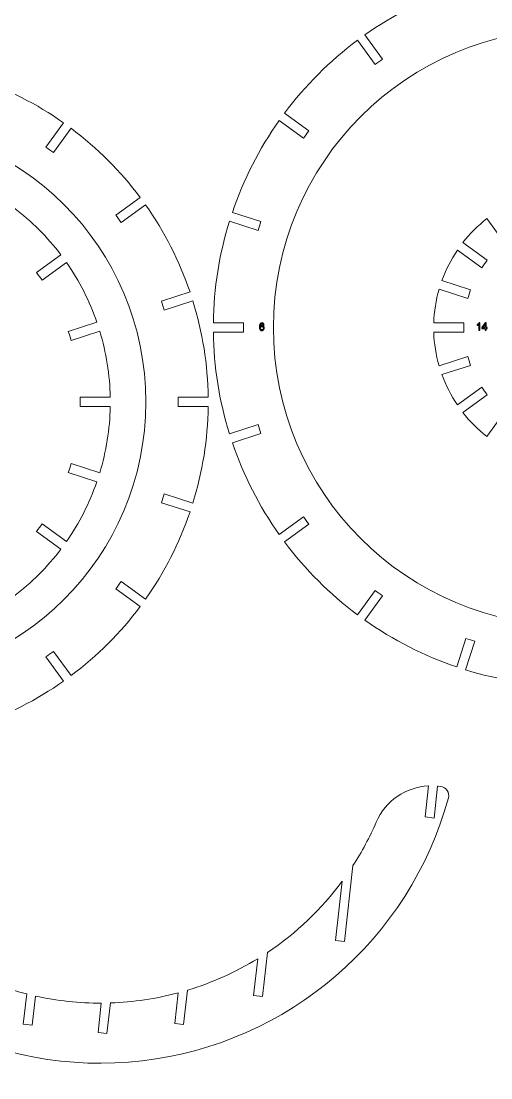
# Model space of a CAD drawing. Header units: millimetres. Extents: x -5830 to -1938, y -580 to 2011.
# Drawn here: x -3794.7 to -3638.5, y -580 to -228.4 of the extents above; entities that cross this region are included whole.
import ezdxf

# ---------------------------------------------------------------- set-up
doc = ezdxf.new("R2010")
doc.units = ezdxf.units.MM
doc.header["$MEASUREMENT"] = 0
doc.layers.add('layer 1', color=7, linetype='Continuous')

msp = doc.modelspace()

# ---------------------------------------------------------------- linework, layer by layer
at = {"layer": 'layer 1', "lineweight": 9}
for points in [[(-3649.8732, -217.3941), (-3660.7386, -221.0812), (-3671.0149, -226.3173), (-3680.3844, -232.9403)], [(-3682.8923, -234.7624), (-3692.0865, -241.6267), (-3700.2418, -249.782), (-3707.1061, -258.9762)], [(-3677.0139, -242.8533), (-3677.0139, -242.8533), (-3682.8923, -234.7624), (-3682.8923, -234.7624)], [(-3674.506, -241.0312), (-3674.506, -241.0312), (-3680.3844, -232.9403), (-3680.3844, -232.9403)], [(-3674.506, -241.0312), (-3675.3505, -241.6267), (-3676.1866, -242.2341), (-3677.0139, -242.8533)], [(-3780.6211, -262.2146), (-3789.5177, -255.9344), (-3799.2705, -250.9651), (-3809.5805, -247.459)], [(-3699.0152, -264.8546), (-3699.0152, -264.8546), (-3707.1061, -258.9762), (-3707.1061, -258.9762)], [(-3786.4995, -270.3056), (-3786.4995, -270.3056), (-3780.6211, -262.2146), (-3780.6211, -262.2146)], [(-3708.9282, -261.4841), (-3715.5512, -270.8536), (-3720.7873, -281.1298), (-3724.4745, -291.9952)], [(-3700.8373, -267.3625), (-3700.8373, -267.3625), (-3708.9282, -261.4841), (-3708.9282, -261.4841)], [(-3783.9916, -272.1277), (-3783.9916, -272.1277), (-3778.1131, -264.0367), (-3778.1131, -264.0367)], [(-3755.1308, -287.019), (-3761.6513, -278.2969), (-3769.3911, -270.5572), (-3778.1131, -264.0367)], [(-3699.0152, -264.8546), (-3699.6344, -265.6819), (-3700.2418, -266.518), (-3700.8373, -267.3625)], [(-3783.9916, -272.1277), (-3784.8185, -271.5079), (-3785.6545, -270.9004), (-3786.4995, -270.3056)], [(-3763.2218, -292.8974), (-3763.2218, -292.8974), (-3755.1308, -287.019), (-3755.1308, -287.019)], [(-3781.4766, -306.1603), (-3785.984, -300.1993), (-3791.2935, -294.8898), (-3797.2545, -290.3824)], [(-3761.3997, -295.4054), (-3761.3997, -295.4054), (-3753.3087, -289.5269), (-3753.3087, -289.5269)], [(-3738.5531, -318.4864), (-3742.0592, -308.1763), (-3747.0285, -298.4235), (-3753.3087, -289.5269)], [(-3761.3997, -295.4054), (-3761.9945, -294.5604), (-3762.602, -293.7243), (-3763.2218, -292.8974)], [(-3725.4324, -294.9435), (-3728.8359, -305.901), (-3730.6401, -317.2924), (-3730.7893, -328.7653)], [(-3715.921, -298.0339), (-3715.921, -298.0339), (-3725.4324, -294.9435), (-3725.4324, -294.9435)], [(-3714.963, -295.0856), (-3714.963, -295.0856), (-3724.4745, -291.9952), (-3724.4745, -291.9952)], [(-3714.963, -295.0856), (-3715.2963, -296.0638), (-3715.6156, -297.0467), (-3715.921, -298.0339)], [(-3639.8105, -294.0593), (-3642.7959, -296.386), (-3645.4824, -299.0726), (-3647.8091, -302.0579)], [(-3633.9284, -302.1554), (-3633.9284, -302.1554), (-3639.8105, -294.0593), (-3639.8105, -294.0593)], [(-3639.7131, -307.94), (-3639.7131, -307.94), (-3647.8091, -302.0579), (-3647.8091, -302.0579)], [(-3649.6312, -304.5658), (-3651.7515, -307.7012), (-3653.4763, -311.0864), (-3654.7666, -314.6446)], [(-3641.5352, -310.448), (-3641.5352, -310.448), (-3649.6312, -304.5658), (-3649.6312, -304.5658)], [(-3789.5684, -312.0394), (-3789.5684, -312.0394), (-3781.4766, -306.1603), (-3781.4766, -306.1603)], [(-3787.7463, -314.5473), (-3787.7463, -314.5473), (-3779.6544, -308.6682), (-3779.6544, -308.6682)], [(-3769.5244, -328.5495), (-3771.9691, -321.4874), (-3775.3781, -314.7971), (-3779.6544, -308.6682)], [(-3639.7131, -307.94), (-3640.3562, -308.7494), (-3640.9641, -309.5862), (-3641.5352, -310.448)], [(-3787.7463, -314.5473), (-3788.3354, -313.6982), (-3788.9429, -312.862), (-3789.5684, -312.0394)], [(-3645.2492, -317.737), (-3645.2492, -317.737), (-3654.7666, -314.6446), (-3654.7666, -314.6446)], [(-3748.0646, -321.5768), (-3748.0646, -321.5768), (-3738.5531, -318.4864), (-3738.5531, -318.4864)], [(-3655.7246, -317.5929), (-3656.7722, -321.23), (-3657.3665, -324.9825), (-3657.4941, -328.7653)], [(-3646.2071, -320.6853), (-3646.2071, -320.6853), (-3655.7246, -317.5929), (-3655.7246, -317.5929)], [(-3645.2492, -317.737), (-3645.6107, -318.7056), (-3645.9303, -319.6893), (-3646.2071, -320.6853)], [(-3747.1067, -324.5251), (-3747.4113, -323.5376), (-3747.7306, -322.5548), (-3748.0646, -321.5768)], [(-3747.1067, -324.5251), (-3747.1067, -324.5251), (-3737.5951, -321.4346), (-3737.5951, -321.4346)], [(-3732.5108, -353.5364), (-3732.6593, -342.6475), (-3734.3715, -331.8365), (-3737.5951, -321.4346)], [(-3779.0369, -331.6404), (-3779.0369, -331.6404), (-3769.5244, -328.5495), (-3769.5244, -328.5495)], [(-3720.7883, -328.7653), (-3720.7883, -328.7653), (-3730.7893, -328.7653), (-3730.7893, -328.7653)], [(-3720.7883, -328.7653), (-3720.803, -329.7986), (-3720.803, -330.8321), (-3720.7883, -331.8653)], [(-3647.4869, -328.7653), (-3647.4869, -328.7653), (-3657.4941, -328.7653), (-3657.4941, -328.7653)], [(-3647.4869, -328.7653), (-3647.5314, -329.7982), (-3647.5314, -330.8325), (-3647.4869, -331.8653)], [(-3778.079, -334.5886), (-3778.3768, -333.599), (-3778.6962, -332.616), (-3779.0369, -331.6404)], [(-3778.079, -334.5886), (-3778.079, -334.5886), (-3768.5664, -331.4978), (-3768.5664, -331.4978)], [(-3765.0759, -353.5364), (-3765.2187, -346.0645), (-3766.3933, -338.6482), (-3768.5664, -331.4978)], [(-3720.7883, -331.8653), (-3720.7883, -331.8653), (-3730.7893, -331.8653), (-3730.7893, -331.8653)], [(-3730.7893, -331.8653), (-3730.6401, -343.3383), (-3728.8359, -354.7297), (-3725.4324, -365.6872)], [(-3647.4869, -331.8653), (-3647.4869, -331.8653), (-3657.4941, -331.8653), (-3657.4941, -331.8653)], [(-3657.4941, -331.8653), (-3657.3665, -335.6481), (-3656.7722, -339.4007), (-3655.7246, -343.0378)], [(-3646.2071, -339.9454), (-3646.2071, -339.9454), (-3655.7246, -343.0378), (-3655.7246, -343.0378)], [(-3646.2071, -339.9454), (-3645.9303, -340.9414), (-3645.6107, -341.9251), (-3645.2492, -342.8936)], [(-3645.2492, -342.8936), (-3645.2492, -342.8936), (-3654.7666, -345.986), (-3654.7666, -345.986)], [(-3654.7666, -345.986), (-3653.4763, -349.5443), (-3651.7515, -352.9295), (-3649.6312, -356.0648)], [(-3641.5352, -350.1827), (-3641.5352, -350.1827), (-3649.6312, -356.0648), (-3649.6312, -356.0648)], [(-3641.5352, -350.1827), (-3640.9641, -351.0445), (-3640.3562, -351.8813), (-3639.7131, -352.6907)], [(-3775.078, -353.5364), (-3775.078, -353.5364), (-3765.0759, -353.5364), (-3765.0759, -353.5364)], [(-3775.078, -356.6364), (-3775.0554, -355.6033), (-3775.0554, -354.5699), (-3775.0779, -353.5368)], [(-3742.5117, -353.5364), (-3742.5117, -353.5364), (-3732.5108, -353.5364), (-3732.5108, -353.5364)], [(-3742.5117, -356.6364), (-3742.4963, -355.6033), (-3742.4963, -354.5701), (-3742.5117, -353.537)], [(-3639.7131, -352.6907), (-3639.7131, -352.6907), (-3647.8091, -358.5728), (-3647.8091, -358.5728)], [(-3775.078, -356.6364), (-3775.078, -356.6364), (-3765.0759, -356.6364), (-3765.0759, -356.6364)], [(-3768.5664, -378.675), (-3766.3933, -371.5247), (-3765.2187, -364.1083), (-3765.0759, -356.6364)], [(-3742.5117, -356.6364), (-3742.5117, -356.6364), (-3732.5108, -356.6364), (-3732.5108, -356.6364)], [(-3737.5951, -388.7382), (-3734.3715, -378.3364), (-3732.6593, -367.5253), (-3732.5108, -356.6364)], [(-3647.8091, -358.5728), (-3645.4824, -361.5581), (-3642.7959, -364.2447), (-3639.8105, -366.5714)], [(-3633.9284, -358.4753), (-3633.9284, -358.4753), (-3639.8105, -366.5714), (-3639.8105, -366.5714)], [(-3715.921, -362.5968), (-3715.921, -362.5968), (-3725.4324, -365.6872), (-3725.4324, -365.6872)], [(-3714.963, -365.545), (-3714.963, -365.545), (-3724.4745, -368.6355), (-3724.4745, -368.6355)], [(-3715.921, -362.5968), (-3715.6156, -363.584), (-3715.2963, -364.5669), (-3714.963, -365.545)], [(-3724.4745, -368.6355), (-3720.7873, -379.5008), (-3715.5512, -389.7772), (-3708.9282, -399.1466)], [(-3779.0369, -378.5325), (-3778.6962, -377.5568), (-3778.3768, -376.5738), (-3778.079, -375.5842)], [(-3778.079, -375.5842), (-3778.079, -375.5842), (-3768.5664, -378.675), (-3768.5664, -378.675)], [(-3779.0369, -378.5325), (-3779.0369, -378.5325), (-3769.5244, -381.6233), (-3769.5244, -381.6233)], [(-3779.6544, -401.5046), (-3775.3781, -395.3758), (-3771.9691, -388.6854), (-3769.5244, -381.6233)], [(-3748.0646, -388.596), (-3747.7306, -387.6181), (-3747.4113, -386.6352), (-3747.1067, -385.6477)], [(-3747.1067, -385.6477), (-3747.1067, -385.6477), (-3737.5951, -388.7382), (-3737.5951, -388.7382)], [(-3748.0646, -388.596), (-3748.0646, -388.596), (-3738.5531, -391.6865), (-3738.5531, -391.6865)], [(-3753.3087, -420.6459), (-3747.0285, -411.7493), (-3742.0592, -401.9965), (-3738.5531, -391.6865)], [(-3700.8373, -393.2682), (-3700.8373, -393.2682), (-3708.9282, -399.1466), (-3708.9282, -399.1466)], [(-3700.8373, -393.2682), (-3700.2418, -394.1128), (-3699.6344, -394.9489), (-3699.0152, -395.7762)], [(-3789.5684, -398.1335), (-3788.9429, -397.3108), (-3788.3354, -396.4746), (-3787.7463, -395.6255)], [(-3787.7463, -395.6255), (-3787.7463, -395.6255), (-3779.6544, -401.5046), (-3779.6544, -401.5046)], [(-3699.0152, -395.7762), (-3699.0152, -395.7762), (-3707.1061, -401.6546), (-3707.1061, -401.6546)], [(-3789.5684, -398.1335), (-3789.5684, -398.1335), (-3781.4766, -404.0125), (-3781.4766, -404.0125)], [(-3797.2545, -419.7904), (-3791.2935, -415.283), (-3785.984, -409.9735), (-3781.4766, -404.0125)], [(-3707.1061, -401.6546), (-3700.2418, -410.8488), (-3692.0865, -419.0041), (-3682.8923, -425.8684)], [(-3763.2218, -417.2754), (-3762.602, -416.4486), (-3761.9945, -415.6125), (-3761.3997, -414.7675)], [(-3761.3997, -414.7675), (-3761.3997, -414.7675), (-3753.3087, -420.6459), (-3753.3087, -420.6459)], [(-3763.2218, -417.2754), (-3763.2218, -417.2754), (-3755.1308, -423.1539), (-3755.1308, -423.1539)], [(-3677.0139, -417.7775), (-3677.0139, -417.7775), (-3682.8923, -425.8684), (-3682.8923, -425.8684)], [(-3677.0139, -417.7775), (-3676.1866, -418.3967), (-3675.3505, -419.0041), (-3674.506, -419.5996)], [(-3674.506, -419.5996), (-3674.506, -419.5996), (-3680.3844, -427.6905), (-3680.3844, -427.6905)], [(-3778.1131, -446.1362), (-3769.3911, -439.6157), (-3761.6513, -431.8759), (-3755.1308, -423.1539)], [(-3680.3844, -427.6905), (-3671.0149, -434.3135), (-3660.7386, -439.5495), (-3649.8732, -443.2367)], [(-3646.7828, -433.7253), (-3646.7828, -433.7253), (-3649.8732, -443.2367), (-3649.8732, -443.2367)], [(-3643.8345, -434.6832), (-3643.8345, -434.6832), (-3646.9249, -444.1947), (-3646.9249, -444.1947)], [(-3646.7828, -433.7253), (-3645.8046, -434.0585), (-3644.8217, -434.3779), (-3643.8345, -434.6832)], [(-3786.4995, -439.8673), (-3785.6545, -439.2725), (-3784.8185, -438.665), (-3783.9916, -438.0452)], [(-3783.9916, -438.0452), (-3783.9916, -438.0452), (-3778.1131, -446.1362), (-3778.1131, -446.1362)], [(-3786.4995, -439.8673), (-3786.4995, -439.8673), (-3780.6211, -447.9583), (-3780.6211, -447.9583)], [(-3646.9249, -444.1947), (-3635.9674, -447.5982), (-3624.576, -449.4024), (-3613.1031, -449.5515)], [(-3809.5805, -462.7139), (-3799.2705, -459.2078), (-3789.5177, -454.2385), (-3780.6211, -447.9583)], [(-3659.2162, -482.8028), (-3666.829, -483.1721), (-3673.5701, -487.8363), (-3676.5994, -494.8302)], [(-3659.2162, -482.8028), (-3666.829, -483.1721), (-3673.5701, -487.8363), (-3676.5994, -494.8302)], [(-3660.3893, -493.1618), (-3660.3893, -493.1618), (-3659.2162, -482.8028), (-3659.2162, -482.8028)], [(-3660.3893, -493.1618), (-3660.3893, -493.1618), (-3659.2162, -482.8028), (-3659.2162, -482.8028)], [(-3657.4084, -493.4994), (-3657.4084, -493.4994), (-3656.2061, -482.8837), (-3656.2061, -482.8837)], [(-3657.4084, -493.4994), (-3657.4084, -493.4994), (-3656.2061, -482.8837), (-3656.2061, -482.8837)], [(-3655.9963, -482.9063), (-3656.0662, -482.8984), (-3656.1362, -482.8909), (-3656.2061, -482.8837)], [(-3655.9963, -482.9063), (-3656.0662, -482.8984), (-3656.1362, -482.8909), (-3656.2061, -482.8837)], [(-3655.9963, -482.9063), (-3655.9963, -482.9063), (-3655.1769, -482.9991), (-3655.1769, -482.9991)], [(-3655.9963, -482.9063), (-3655.9963, -482.9063), (-3655.1769, -482.9991), (-3655.1769, -482.9991)], [(-3684.3627, -509.3452), (-3681.3805, -504.7285), (-3678.7839, -499.8737), (-3676.5994, -494.8302)], [(-3684.3627, -509.3452), (-3681.3805, -504.7285), (-3678.7839, -499.8737), (-3676.5994, -494.8302)], [(-3657.4084, -493.4994), (-3657.4084, -493.4994), (-3660.3893, -493.1618), (-3660.3893, -493.1618)], [(-3657.4084, -493.4994), (-3657.4084, -493.4994), (-3660.3893, -493.1618), (-3660.3893, -493.1618)], [(-3687.2202, -534.5768), (-3687.2202, -534.5768), (-3684.3627, -509.3452), (-3684.3627, -509.3452)], [(-3687.2202, -534.5768), (-3687.2202, -534.5768), (-3684.3627, -509.3452), (-3684.3627, -509.3452)], [(-3712.7931, -538.2242), (-3703.219, -531.8251), (-3694.8222, -523.8203), (-3687.9728, -514.563)], [(-3712.7931, -538.2242), (-3703.219, -531.8251), (-3694.8222, -523.8203), (-3687.9728, -514.563)], [(-3690.2012, -534.2392), (-3690.2012, -534.2392), (-3687.9728, -514.563), (-3687.9728, -514.563)], [(-3690.2012, -534.2392), (-3690.2012, -534.2392), (-3687.9728, -514.563), (-3687.9728, -514.563)], [(-3687.2202, -534.5768), (-3687.2202, -534.5768), (-3690.2012, -534.2392), (-3690.2012, -534.2392)], [(-3687.2202, -534.5768), (-3687.2202, -534.5768), (-3690.2012, -534.2392), (-3690.2012, -534.2392)], [(-3739.3762, -550.792), (-3731.1838, -548.3109), (-3723.3438, -544.7881), (-3716.0485, -540.3102)], [(-3739.3762, -550.792), (-3731.1838, -548.3109), (-3723.3438, -544.7881), (-3716.0485, -540.3102)], [(-3717.4382, -552.5808), (-3717.4382, -552.5808), (-3716.0485, -540.3102), (-3716.0485, -540.3102)], [(-3717.4382, -552.5808), (-3717.4382, -552.5808), (-3716.0485, -540.3102), (-3716.0485, -540.3102)], [(-3714.4573, -552.9184), (-3714.4573, -552.9184), (-3712.7931, -538.2242), (-3712.7931, -538.2242)], [(-3714.4573, -552.9184), (-3714.4573, -552.9184), (-3712.7931, -538.2242), (-3712.7931, -538.2242)], [(-3814.0884, -544.0178), (-3807.3383, -547.4885), (-3800.215, -550.1795), (-3792.8561, -552.0386)], [(-3814.0884, -544.0178), (-3807.3383, -547.4885), (-3800.215, -550.1795), (-3792.8561, -552.0386)], [(-3765.0158, -555.029), (-3757.4063, -554.7742), (-3749.8508, -553.6513), (-3742.4961, -551.6819)], [(-3765.0158, -555.029), (-3757.4063, -554.7742), (-3749.8508, -553.6513), (-3742.4961, -551.6819)], [(-3743.6456, -561.832), (-3743.6456, -561.832), (-3742.4961, -551.6819), (-3742.4961, -551.6819)], [(-3743.6456, -561.832), (-3743.6456, -561.832), (-3742.4961, -551.6819), (-3742.4961, -551.6819)], [(-3740.6647, -562.1696), (-3740.6647, -562.1696), (-3739.3762, -550.792), (-3739.3762, -550.792)], [(-3740.6647, -562.1696), (-3740.6647, -562.1696), (-3739.3762, -550.792), (-3739.3762, -550.792)], [(-3793.9986, -562.1262), (-3793.9986, -562.1262), (-3792.8561, -552.0386), (-3792.8561, -552.0386)], [(-3793.9986, -562.1262), (-3793.9986, -562.1262), (-3792.8561, -552.0386), (-3792.8561, -552.0386)], [(-3791.0176, -562.4637), (-3791.0176, -562.4637), (-3789.9158, -552.7344), (-3789.9158, -552.7344)], [(-3791.0176, -562.4637), (-3791.0176, -562.4637), (-3789.9158, -552.7344), (-3789.9158, -552.7344)], [(-3789.9158, -552.7344), (-3782.7329, -554.3199), (-3775.397, -555.108), (-3768.0413, -555.0844)], [(-3789.9158, -552.7344), (-3782.7329, -554.3199), (-3775.397, -555.108), (-3768.0413, -555.0844)], [(-3769.1423, -564.8061), (-3769.1423, -564.8061), (-3768.0413, -555.0844), (-3768.0413, -555.0844)], [(-3769.1423, -564.8061), (-3769.1423, -564.8061), (-3768.0413, -555.0844), (-3768.0413, -555.0844)], [(-3766.1613, -565.1436), (-3766.1613, -565.1436), (-3765.0158, -555.029), (-3765.0158, -555.029)], [(-3766.1613, -565.1436), (-3766.1613, -565.1436), (-3765.0158, -555.029), (-3765.0158, -555.029)], [(-3714.4573, -552.9184), (-3714.4573, -552.9184), (-3717.4382, -552.5808), (-3717.4382, -552.5808)], [(-3714.4573, -552.9184), (-3714.4573, -552.9184), (-3717.4382, -552.5808), (-3717.4382, -552.5808)], [(-3793.9986, -562.1262), (-3793.9986, -562.1262), (-3791.0176, -562.4637), (-3791.0176, -562.4637)], [(-3793.9986, -562.1262), (-3793.9986, -562.1262), (-3791.0176, -562.4637), (-3791.0176, -562.4637)], [(-3740.6647, -562.1696), (-3740.6647, -562.1696), (-3743.6456, -561.832), (-3743.6456, -561.832)], [(-3740.6647, -562.1696), (-3740.6647, -562.1696), (-3743.6456, -561.832), (-3743.6456, -561.832)], [(-3766.1613, -565.1436), (-3766.1613, -565.1436), (-3769.1423, -564.8061), (-3769.1423, -564.8061)], [(-3766.1613, -565.1436), (-3766.1613, -565.1436), (-3769.1423, -564.8061), (-3769.1423, -564.8061)]]:
    msp.add_open_spline(points, degree=3, dxfattribs=at)
for points, knots in [([(-3512.2671, -330.3153), (-3512.2671, -275.4813), (-3556.7189, -231.0295), (-3611.5529, -231.0294), (-3611.5529, -231.0294), (-3666.387, -231.0294), (-3710.8389, -275.481), (-3710.8391, -330.3151), (-3710.8391, -330.3151), (-3710.8392, -385.1492), (-3666.3876, -429.6011), (-3611.5535, -429.6013), (-3611.5535, -429.6013), (-3556.7194, -429.6015), (-3512.2674, -385.15), (-3512.2671, -330.3159)], [0, 0, 0, 0, 0.2, 0.2, 0.2, 0.2, 0.4, 0.4, 0.4, 0.4, 0.6, 0.6, 0.6, 0.6, 1, 1, 1, 1]), ([(-3753.249, -355.0864), (-3753.249, -303.7618), (-3794.8558, -262.155), (-3846.1805, -262.1549), (-3846.1805, -262.1549), (-3897.5051, -262.1549), (-3939.112, -303.7615), (-3939.1122, -355.0862), (-3939.1122, -355.0862), (-3939.1123, -406.4108), (-3897.5056, -448.0178), (-3846.181, -448.018), (-3846.181, -448.018), (-3794.8563, -448.0182), (-3753.2493, -406.4115), (-3753.249, -355.0869)], [0, 0, 0, 0, 0.2, 0.2, 0.2, 0.2, 0.4, 0.4, 0.4, 0.4, 0.6, 0.6, 0.6, 0.6, 1, 1, 1, 1]), ([(-3652.621, -486.7723), (-3652.3896, -485.9271), (-3652.5393, -485.023), (-3653.0307, -484.2976), (-3653.0307, -484.2976), (-3653.5221, -483.5721), (-3654.3062, -483.0977), (-3655.1769, -482.9991)], [0, 0, 0, 0, 0.33333333, 0.33333333, 0.33333333, 0.33333333, 1, 1, 1, 1]), ([(-3652.621, -486.7723), (-3652.3896, -485.9271), (-3652.5393, -485.023), (-3653.0307, -484.2976), (-3653.0307, -484.2976), (-3653.5221, -483.5721), (-3654.3062, -483.0977), (-3655.1769, -482.9991)], [0, 0, 0, 0, 0.33333333, 0.33333333, 0.33333333, 0.33333333, 1, 1, 1, 1]), ([(-3873.6811, -512.5985), (-3850.2269, -555.5479), (-3803.0424, -579.9528), (-3754.4368, -574.2743), (-3754.4368, -574.2743), (-3705.8313, -568.5958), (-3665.5431, -533.9715), (-3652.621, -486.7723)], [0, 0, 0, 0, 0.33333333, 0.33333333, 0.33333333, 0.33333333, 1, 1, 1, 1]), ([(-3873.6811, -512.5985), (-3850.2269, -555.5479), (-3803.0424, -579.9528), (-3754.4368, -574.2743), (-3754.4368, -574.2743), (-3705.8313, -568.5958), (-3665.5431, -533.9715), (-3652.621, -486.7723)], [0, 0, 0, 0, 0.33333333, 0.33333333, 0.33333333, 0.33333333, 1, 1, 1, 1])]:
    msp.add_open_spline(points, degree=3, knots=knots, dxfattribs=at)
at = {"layer": 'layer 1'}
for points, knots in [([(-3713.8915, -329.4071), (-3713.8915, -329.4071), (-3714.1936, -329.4314), (-3714.1936, -329.4314), (-3714.1936, -329.4314), (-3714.2208, -329.3117), (-3714.2595, -329.2243), (-3714.3099, -329.1699), (-3714.3099, -329.1699), (-3714.3926, -329.0825), (-3714.4951, -329.0391), (-3714.6166, -329.0391), (-3714.6166, -329.0391), (-3714.7144, -329.0391), (-3714.8012, -329.0663), (-3714.8758, -329.1207), (-3714.8758, -329.1207), (-3714.9719, -329.1907), (-3715.0471, -329.2926), (-3715.1033, -329.4268), (-3715.1033, -329.4268), (-3715.1588, -329.5617), (-3715.1878, -329.7532), (-3715.1901, -330.0015), (-3715.1901, -330.0015), (-3715.1166, -329.8898), (-3715.0263, -329.8064), (-3714.9198, -329.7526), (-3714.9198, -329.7526), (-3714.8133, -329.6982), (-3714.7022, -329.671), (-3714.5853, -329.671), (-3714.5853, -329.671), (-3714.3816, -329.671), (-3714.208, -329.7463), (-3714.0645, -329.8961), (-3714.0645, -329.8961), (-3713.9216, -330.046), (-3713.8498, -330.2393), (-3713.8498, -330.4772), (-3713.8498, -330.4772), (-3713.8498, -330.6334), (-3713.8834, -330.7781), (-3713.9505, -330.9123), (-3713.9505, -330.9123), (-3714.0182, -331.0466), (-3714.1102, -331.149), (-3714.2283, -331.2202), (-3714.2283, -331.2202), (-3714.3458, -331.2914), (-3714.4794, -331.3273), (-3714.6287, -331.3273), (-3714.6287, -331.3273), (-3714.8828, -331.3273), (-3715.0905, -331.2335), (-3715.2514, -331.0466), (-3715.2514, -331.0466), (-3715.4117, -330.8597), (-3715.4922, -330.5512), (-3715.4922, -330.1218), (-3715.4922, -330.1218), (-3715.4922, -329.6415), (-3715.403, -329.292), (-3715.2254, -329.0738), (-3715.2254, -329.0738), (-3715.0703, -328.884), (-3714.8614, -328.7891), (-3714.5981, -328.7891), (-3714.5981, -328.7891), (-3714.4025, -328.7891), (-3714.2416, -328.8441), (-3714.1166, -328.9534), (-3714.1166, -328.9534), (-3713.9916, -329.0628), (-3713.9164, -329.2139), (-3713.8915, -329.4071)], [0, 0, 0, 0, 0.05, 0.05, 0.05, 0.05, 0.1, 0.1, 0.1, 0.1, 0.15, 0.15, 0.15, 0.15, 0.2, 0.2, 0.2, 0.2, 0.25, 0.25, 0.25, 0.25, 0.3, 0.3, 0.3, 0.3, 0.35, 0.35, 0.35, 0.35, 0.4, 0.4, 0.4, 0.4, 0.45, 0.45, 0.45, 0.45, 0.5, 0.5, 0.5, 0.5, 0.55, 0.55, 0.55, 0.55, 0.6, 0.6, 0.6, 0.6, 0.65, 0.65, 0.65, 0.65, 0.7, 0.7, 0.7, 0.7, 0.75, 0.75, 0.75, 0.75, 0.8, 0.8, 0.8, 0.8, 0.85, 0.85, 0.85, 0.85, 0.9, 0.9, 0.9, 0.9, 1, 1, 1, 1]), ([(-3715.1415, -330.48), (-3715.1415, -330.5854), (-3715.1189, -330.6861), (-3715.0743, -330.7821), (-3715.0743, -330.7821), (-3715.0298, -330.8782), (-3714.9673, -330.9511), (-3714.888, -331.0015), (-3714.888, -331.0015), (-3714.8081, -331.0518), (-3714.7236, -331.0773), (-3714.6339, -331.0773), (-3714.6339, -331.0773), (-3714.5037, -331.0773), (-3714.3926, -331.0252), (-3714.3006, -330.921), (-3714.3006, -330.921), (-3714.2086, -330.8169), (-3714.1623, -330.6757), (-3714.1623, -330.4968), (-3714.1623, -330.4968), (-3714.1623, -330.325), (-3714.208, -330.1895), (-3714.2989, -330.0906), (-3714.2989, -330.0906), (-3714.3897, -329.9916), (-3714.5055, -329.9419), (-3714.6461, -329.9419), (-3714.6461, -329.9419), (-3714.7838, -329.9419), (-3714.9013, -329.9916), (-3714.9974, -330.0906), (-3714.9974, -330.0906), (-3715.0934, -330.1895), (-3715.1415, -330.3192), (-3715.1415, -330.48)], [0, 0, 0, 0, 0.1, 0.1, 0.1, 0.1, 0.2, 0.2, 0.2, 0.2, 0.3, 0.3, 0.3, 0.3, 0.4, 0.4, 0.4, 0.4, 0.5, 0.5, 0.5, 0.5, 0.6, 0.6, 0.6, 0.6, 0.7, 0.7, 0.7, 0.7, 0.8, 0.8, 0.8, 0.8, 1, 1, 1, 1]), ([(-3642.1709, -331.2224), (-3642.1709, -331.2224), (-3642.4765, -331.2224), (-3642.4765, -331.2224), (-3642.4765, -331.2224), (-3642.4765, -331.2224), (-3642.4765, -329.2768), (-3642.4765, -329.2768), (-3642.4765, -329.2768), (-3642.55, -329.3474), (-3642.6466, -329.4174), (-3642.7658, -329.4875), (-3642.7658, -329.4875), (-3642.8851, -329.5575), (-3642.9927, -329.6101), (-3643.0876, -329.6449), (-3643.0876, -329.6449), (-3643.0876, -329.6449), (-3643.0876, -329.3497), (-3643.0876, -329.3497), (-3643.0876, -329.3497), (-3642.9169, -329.2699), (-3642.7676, -329.1726), (-3642.6397, -329.0581), (-3642.6397, -329.0581), (-3642.5118, -328.9441), (-3642.4209, -328.8335), (-3642.3677, -328.7259), (-3642.3677, -328.7259), (-3642.3677, -328.7259), (-3642.1709, -328.7259), (-3642.1709, -328.7259), (-3642.1709, -328.7259), (-3642.1709, -328.7259), (-3642.1709, -331.2224), (-3642.1709, -331.2224)], [0, 0, 0, 0, 0.1, 0.1, 0.1, 0.1, 0.2, 0.2, 0.2, 0.2, 0.3, 0.3, 0.3, 0.3, 0.4, 0.4, 0.4, 0.4, 0.5, 0.5, 0.5, 0.5, 0.6, 0.6, 0.6, 0.6, 0.7, 0.7, 0.7, 0.7, 0.8, 0.8, 0.8, 0.8, 1, 1, 1, 1]), ([(-3640.41, -331.2224), (-3640.41, -331.2224), (-3640.41, -330.6287), (-3640.41, -330.6287), (-3640.41, -330.6287), (-3640.41, -330.6287), (-3641.4898, -330.6287), (-3641.4898, -330.6287), (-3641.4898, -330.6287), (-3641.4898, -330.6287), (-3641.4898, -330.3474), (-3641.4898, -330.3474), (-3641.4898, -330.3474), (-3641.4898, -330.3474), (-3640.3544, -328.7363), (-3640.3544, -328.7363), (-3640.3544, -328.7363), (-3640.3544, -328.7363), (-3640.1044, -328.7363), (-3640.1044, -328.7363), (-3640.1044, -328.7363), (-3640.1044, -328.7363), (-3640.1044, -330.3474), (-3640.1044, -330.3474), (-3640.1044, -330.3474), (-3640.1044, -330.3474), (-3639.7676, -330.3474), (-3639.7676, -330.3474), (-3639.7676, -330.3474), (-3639.7676, -330.3474), (-3639.7676, -330.6287), (-3639.7676, -330.6287), (-3639.7676, -330.6287), (-3639.7676, -330.6287), (-3640.1044, -330.6287), (-3640.1044, -330.6287), (-3640.1044, -330.6287), (-3640.1044, -330.6287), (-3640.1044, -331.2224), (-3640.1044, -331.2224), (-3640.1044, -331.2224), (-3640.1044, -331.2224), (-3640.41, -331.2224), (-3640.41, -331.2224)], [0, 0, 0, 0, 0.08333333, 0.08333333, 0.08333333, 0.08333333, 0.16666667, 0.16666667, 0.16666667, 0.16666667, 0.25, 0.25, 0.25, 0.25, 0.33333333, 0.33333333, 0.33333333, 0.33333333, 0.41666667, 0.41666667, 0.41666667, 0.41666667, 0.5, 0.5, 0.5, 0.5, 0.58333333, 0.58333333, 0.58333333, 0.58333333, 0.66666667, 0.66666667, 0.66666667, 0.66666667, 0.75, 0.75, 0.75, 0.75, 0.83333333, 0.83333333, 0.83333333, 0.83333333, 1, 1, 1, 1]), ([(-3640.41, -330.3474), (-3640.41, -330.3474), (-3640.41, -329.2288), (-3640.41, -329.2288), (-3640.41, -329.2288), (-3640.41, -329.2288), (-3641.1895, -330.3474), (-3641.1895, -330.3474), (-3641.1895, -330.3474), (-3641.1895, -330.3474), (-3640.41, -330.3474), (-3640.41, -330.3474)], [0, 0, 0, 0, 0.25, 0.25, 0.25, 0.25, 0.5, 0.5, 0.5, 0.5, 1, 1, 1, 1])]:
    msp.add_open_spline(points, degree=3, knots=knots, dxfattribs=at)

doc.saveas('drawing.dxf')
